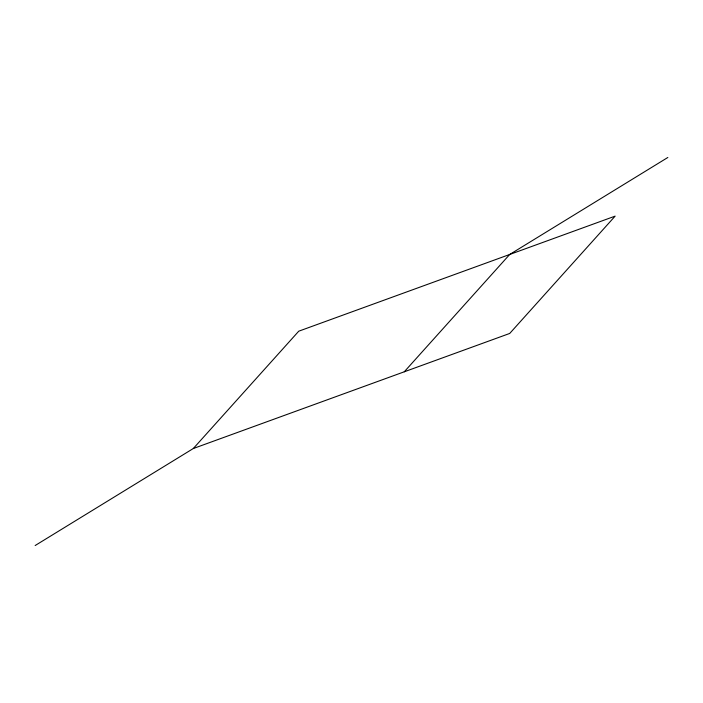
<?xml version="1.0" encoding="UTF-8"?>
<svg xmlns="http://www.w3.org/2000/svg" width="703" height="703" viewBox="0 0 703 703"><rect width="100%" height="100%" fill="white"/><g stroke="black" fill="none" stroke-linecap="round" stroke-linejoin="round"><path stroke-width="1.05" d="M193.325 448.514L298.749 331.192L615.134 216.129L509.71 333.45L193.325 448.514L35.15 545.528M404.251 371.808L509.675 254.486L667.85 157.472"/></g></svg>
